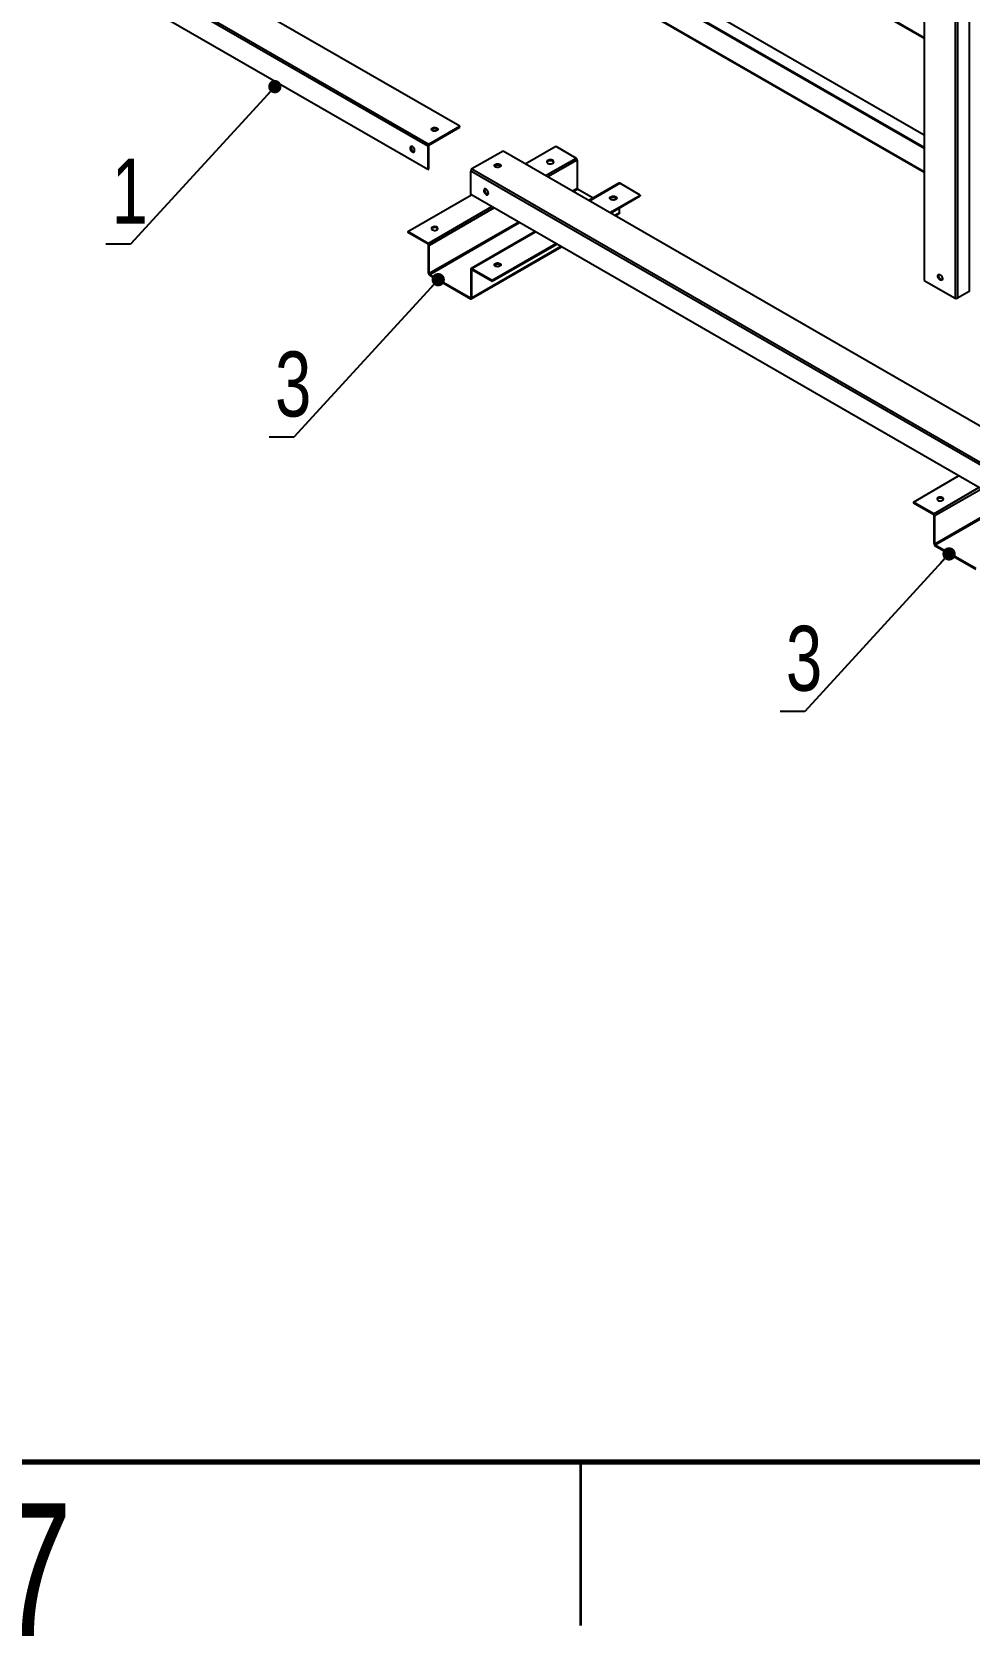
# Model space of a CAD drawing. Header units: millimetres. Extents: x 1982 to 4155, y 618 to 1642.
# Drawn here: x 2082.7 to 2135.5, y 617.9 to 708.3 of the extents above; entities that cross this region are included whole.
import ezdxf

# ---------------------------------------------------------------- set-up
doc = ezdxf.new("R2010")
doc.units = ezdxf.units.MM
doc.styles.add('SLDTEXTSTYLE0', font='TXT', dxfattribs={"width": 0.75})
doc.dimstyles.new('SLDDIMSTYLE0', dxfattribs={"dimscale": 1.5, "dimtxt": 2.116667, "dimasz": 1.5, "dimexe": 0, "dimexo": 0.0625, "dimgap": 0.529167, "dimtad": 1, "dimdec": 0, "dimlfac": 35, "dimrnd": 1e-09, "dimzin": 12, "dimdsep": 46, "dimtxsty": 'SLDTEXTSTYLE0', "dimcen": 0.09, "dimadec": 0, "dimazin": 3, "dimtfac": 1, "dimtdec": 0, "dimtofl": 0, "dimtmove": 0, "dimatfit": 3, "dimfxl": 1, "dimfrac": 2, "dimtolj": 1, "dimtzin": 12, "dimarcsym": 0})

msp = doc.modelspace()

# ---------------------------------------------------------------- linework, layer by layer
at = {"color": 7, "linetype": 'Continuous', "lineweight": 25}
for p, q in [((2135.49, 753.976), (2135.49, 693.68)), ((2134.702, 750.827), (2134.702, 693.304)), ((2134.838, 750.905), (2134.838, 693.304)), ((2132.952, 747.883), (2132.952, 694.314)), ((2106.803, 703.008), (2060.74, 729.6)), ((2104.984, 701.88), (2058.922, 728.472)), ((2058.989, 728.589), (2105.052, 701.998)), ((2104.984, 700.559), (2058.922, 727.15)), ((2132.952, 707.997), (2113.97, 718.955)), ((2132.952, 707.944), (2113.97, 718.902)), ((2107.409, 716.514), (2132.952, 701.769)), ((2107.454, 716.541), (2132.952, 701.821)), ((2109.227, 716.217), (2132.952, 702.521)), ((2107.409, 715.193), (2132.952, 700.447)), ((2107.429, 715.149), (2132.952, 700.415)), ((2105.052, 701.998), (2106.803, 703.008)), ((2105.052, 701.945), (2106.803, 702.956)), ((2106.803, 702.956), (2106.803, 703.008)), ((2105.03, 701.907), (2104.984, 701.88)), ((2104.984, 701.88), (2104.984, 700.559)), ((2105.03, 701.907), (2105.03, 700.585)), ((2105.052, 701.945), (2105.052, 701.998)), ((2110.481, 700.885), (2112.197, 701.876)), ((2112.197, 701.876), (2113.341, 701.215)), ((2109.227, 701.609), (2107.477, 700.598)), ((2163.775, 670.119), (2109.227, 701.609)), ((2111.625, 700.224), (2113.341, 701.215)), ((2113.409, 701.098), (2111.761, 700.146)), ((2113.409, 701.098), (2113.409, 699.505)), ((2104.984, 700.559), (2105.03, 700.585)), ((2161.957, 668.991), (2107.409, 700.481)), ((2107.409, 699.159), (2107.409, 700.481)), ((2107.477, 700.598), (2162.025, 669.108)), ((2103.863, 697.065), (2107.45, 699.135)), ((2161.957, 667.669), (2107.409, 699.159)), ((2113.409, 699.505), (2113.141, 699.35)), ((2113.185, 699.324), (2113.431, 699.466)), ((2114.312, 698.957), (2113.431, 699.466)), ((2115.762, 699.795), (2114.066, 698.815)), ((2114.094, 698.799), (2115.81, 699.79)), ((2115.238, 698.138), (2116.955, 699.129)), ((2115.284, 698.112), (2116.955, 699.077)), ((2116.955, 699.129), (2115.81, 699.79)), ((2116.955, 699.129), (2116.955, 699.077)), ((2105.008, 696.404), (2108.594, 698.475)), ((2108.73, 698.397), (2105.075, 696.287)), ((2115.788, 698.131), (2115.519, 697.976)), ((2115.788, 698.131), (2115.788, 698.403)), ((2110.11, 697.6), (2105.075, 694.694)), ((2105.098, 694.655), (2110.155, 697.574)), ((2115.548, 697.96), (2115.768, 698.087)), ((2105.008, 696.404), (2103.863, 697.065)), ((2103.863, 697.065), (2103.863, 697.012)), ((2105.008, 696.352), (2103.863, 697.012)), ((2105.008, 696.352), (2105.008, 696.404)), ((2105.03, 696.313), (2105.075, 696.287)), ((2105.03, 694.72), (2105.03, 696.313)), ((2111.035, 697.066), (2107.429, 694.984)), ((2107.477, 694.979), (2111.063, 697.05)), ((2108.621, 694.318), (2112.208, 696.389)), ((2108.621, 694.266), (2112.253, 696.363)), ((2105.075, 694.694), (2105.075, 696.287)), ((2107.434, 693.276), (2112.517, 696.21)), ((2112.489, 696.227), (2107.454, 693.32)), ((2105.075, 694.694), (2105.03, 694.72)), ((2105.098, 694.655), (2107.387, 693.334)), ((2105.098, 694.655), (2105.098, 694.602)), ((2105.098, 694.602), (2107.387, 693.281)), ((2107.454, 694.913), (2107.409, 694.94)), ((2107.409, 694.94), (2107.409, 693.347)), ((2107.454, 694.913), (2107.477, 694.926)), ((2107.454, 694.913), (2107.454, 693.32)), ((2107.477, 694.979), (2108.621, 694.318)), ((2107.477, 694.926), (2107.477, 694.979)), ((2107.477, 694.926), (2108.621, 694.266)), ((2108.621, 694.318), (2108.621, 694.266)), ((2132.952, 694.314), (2134.702, 693.304)), ((2135.49, 693.68), (2134.838, 693.304)), ((2107.409, 693.347), (2107.387, 693.334)), ((2107.387, 693.334), (2107.387, 693.281)), ((2107.409, 693.347), (2107.454, 693.32)), ((2132.349, 681.816), (2134.901, 683.288)), ((2133.494, 681.155), (2136.045, 682.628)), ((2136.181, 682.55), (2133.562, 681.038)), ((2133.494, 681.155), (2132.349, 681.816)), ((2132.349, 681.816), (2132.349, 681.763)), ((2133.494, 681.102), (2132.349, 681.763)), ((2133.494, 681.102), (2133.494, 681.155)), ((2133.516, 681.064), (2133.562, 681.038)), ((2133.516, 679.471), (2133.516, 681.064)), ((2137.561, 681.753), (2133.562, 679.444)), ((2133.562, 679.444), (2133.562, 681.038)), ((2133.584, 679.406), (2137.605, 681.727)), ((2133.562, 679.444), (2133.516, 679.471)), ((2133.584, 679.406), (2135.873, 678.084)), ((2133.584, 679.406), (2133.584, 679.353)), ((2133.584, 679.353), (2135.873, 678.032))]:
    msp.add_line(p, q, dxfattribs=at)
at = {"color": 7, "linetype": 'Continuous', "lineweight": 70}
msp.add_line((2481.562, 627.678), (1990.94, 627.678), dxfattribs=at)
at = {"color": 7, "linetype": 'Continuous', "lineweight": 35}
msp.add_line((2113.595, 627.678), (2113.595, 618.478), dxfattribs=at)
at = {"color": 7, "linetype": 'Continuous', "lineweight": 25, "flags": 128}
for points in [[(2105.507, 702.759), (2105.464, 702.74), (2105.412, 702.73), (2105.358, 702.729), (2105.306, 702.737), (2105.26, 702.754), (2105.224, 702.777), (2105.202, 702.806), (2105.196, 702.837), (2105.207, 702.868), (2105.232, 702.896), (2105.27, 702.918), (2105.318, 702.933), (2105.372, 702.938), (2105.426, 702.935), (2105.475, 702.922), (2105.516, 702.902), (2105.545, 702.875), (2105.559, 702.845), (2105.557, 702.814), (2105.539, 702.784), (2105.507, 702.759)], [(2105.202, 702.807), (2105.207, 702.816), (2105.232, 702.843), (2105.27, 702.865), (2105.318, 702.88), (2105.372, 702.886), (2105.426, 702.882), (2105.475, 702.87), (2105.516, 702.849), (2105.545, 702.823), (2105.555, 702.807)], [(2104.121, 701.556), (2104.159, 701.541), (2104.193, 701.54), (2104.221, 701.554), (2104.241, 701.581), (2104.249, 701.62), (2104.246, 701.665), (2104.232, 701.715), (2104.208, 701.763), (2104.177, 701.807), (2104.14, 701.841), (2104.102, 701.863), (2104.065, 701.871), (2104.033, 701.864), (2104.009, 701.844), (2103.995, 701.81), (2103.992, 701.768), (2104.001, 701.72), (2104.02, 701.67), (2104.048, 701.624), (2104.083, 701.585), (2104.121, 701.556)], [(2104.055, 701.871), (2104.055, 701.87), (2104.041, 701.837), (2104.038, 701.794), (2104.046, 701.746), (2104.066, 701.696), (2104.094, 701.65), (2104.128, 701.611), (2104.166, 701.582)], [(2104.166, 701.582), (2104.204, 701.567), (2104.232, 701.565)], [(2109.053, 700.712), (2109.009, 700.694), (2108.958, 700.683), (2108.904, 700.682), (2108.851, 700.69), (2108.805, 700.707), (2108.77, 700.731), (2108.748, 700.759), (2108.742, 700.79), (2108.752, 700.821), (2108.778, 700.849), (2108.816, 700.871), (2108.864, 700.886), (2108.917, 700.892), (2108.971, 700.888), (2109.021, 700.876), (2109.062, 700.855), (2109.091, 700.829), (2109.105, 700.798), (2109.103, 700.767), (2109.085, 700.737), (2109.053, 700.712)], [(2108.748, 700.76), (2108.752, 700.769), (2108.778, 700.796), (2108.816, 700.819), (2108.864, 700.833), (2108.917, 700.839), (2108.971, 700.836), (2109.021, 700.823), (2109.062, 700.803), (2109.091, 700.776), (2109.1, 700.76)], [(2112.033, 700.921), (2112.066, 700.947), (2112.086, 700.977), (2112.09, 701.009), (2112.078, 701.041), (2112.051, 701.069), (2112.012, 701.092), (2111.962, 701.107), (2111.908, 701.114), (2111.852, 701.112), (2111.8, 701.101), (2111.755, 701.081), (2111.722, 701.055), (2111.702, 701.025), (2111.698, 700.993), (2111.71, 700.962), (2111.737, 700.933), (2111.776, 700.91), (2111.825, 700.895), (2111.88, 700.888), (2111.936, 700.89), (2111.988, 700.902), (2112.033, 700.921)], [(2112.085, 700.975), (2112.078, 700.988), (2112.051, 701.017), (2112.012, 701.039), (2111.962, 701.055), (2111.908, 701.062), (2111.852, 701.059), (2111.8, 701.048), (2111.755, 701.029), (2111.722, 701.003), (2111.703, 700.975)], [(2108.273, 699.159), (2108.31, 699.144), (2108.345, 699.143), (2108.373, 699.157), (2108.392, 699.185), (2108.401, 699.223), (2108.398, 699.269), (2108.384, 699.318), (2108.36, 699.367), (2108.328, 699.41), (2108.292, 699.444), (2108.253, 699.466), (2108.217, 699.474), (2108.185, 699.468), (2108.161, 699.447), (2108.147, 699.414), (2108.144, 699.371), (2108.153, 699.323), (2108.172, 699.273), (2108.2, 699.227), (2108.235, 699.188), (2108.273, 699.159)], [(2108.207, 699.474), (2108.206, 699.473), (2108.192, 699.44), (2108.19, 699.397), (2108.198, 699.349), (2108.217, 699.3), (2108.245, 699.253), (2108.28, 699.214), (2108.318, 699.186)], [(2108.318, 699.186), (2108.356, 699.17), (2108.383, 699.168)], [(2115.302, 699.034), (2115.346, 699.053), (2115.398, 699.064), (2115.453, 699.066), (2115.507, 699.059), (2115.556, 699.044), (2115.595, 699.021), (2115.622, 698.993), (2115.633, 698.962), (2115.629, 698.93), (2115.61, 698.901), (2115.577, 698.875), (2115.533, 698.856), (2115.481, 698.845), (2115.426, 698.842), (2115.372, 698.849), (2115.323, 698.864), (2115.284, 698.887), (2115.258, 698.915), (2115.246, 698.946), (2115.25, 698.978), (2115.269, 699.008), (2115.302, 699.034)], [(2115.302, 698.981), (2115.346, 699), (2115.398, 699.011), (2115.453, 699.014), (2115.507, 699.007), (2115.556, 698.992), (2115.595, 698.969), (2115.622, 698.941), (2115.628, 698.928)], [(2115.251, 698.928), (2115.269, 698.956), (2115.302, 698.981)], [(2115.788, 698.131), (2115.787, 698.117), (2115.783, 698.104), (2115.777, 698.094), (2115.768, 698.087), (2115.768, 698.087)], [(2105.507, 697.165), (2105.539, 697.191), (2105.557, 697.22), (2105.559, 697.252), (2105.545, 697.282), (2105.516, 697.308), (2105.475, 697.329), (2105.426, 697.341), (2105.372, 697.345), (2105.318, 697.339), (2105.27, 697.324), (2105.232, 697.302), (2105.207, 697.275), (2105.196, 697.244), (2105.202, 697.213), (2105.224, 697.184), (2105.26, 697.16), (2105.306, 697.143), (2105.358, 697.135), (2105.412, 697.136), (2105.464, 697.147), (2105.507, 697.165)], [(2105.555, 697.214), (2105.545, 697.229), (2105.516, 697.256), (2105.475, 697.276), (2105.426, 697.289), (2105.372, 697.292), (2105.318, 697.287), (2105.27, 697.272), (2105.232, 697.25), (2105.207, 697.222), (2105.202, 697.214)], [(2108.795, 695.267), (2108.839, 695.286), (2108.89, 695.296), (2108.944, 695.297), (2108.997, 695.289), (2109.043, 695.273), (2109.078, 695.249), (2109.1, 695.22), (2109.106, 695.189), (2109.096, 695.158), (2109.071, 695.131), (2109.032, 695.108), (2108.984, 695.094), (2108.931, 695.088), (2108.877, 695.091), (2108.827, 695.104), (2108.786, 695.124), (2108.757, 695.151), (2108.743, 695.181), (2108.745, 695.213), (2108.763, 695.242), (2108.795, 695.267)], [(2108.748, 695.167), (2108.763, 695.19), (2108.795, 695.215)], [(2108.795, 695.215), (2108.839, 695.233), (2108.89, 695.244), (2108.944, 695.245), (2108.997, 695.237), (2109.043, 695.22), (2109.078, 695.196), (2109.1, 695.168), (2109.1, 695.167)], [(2133.861, 694.638), (2133.899, 694.609), (2133.933, 694.57), (2133.962, 694.524), (2133.981, 694.474), (2133.989, 694.426), (2133.986, 694.384), (2133.972, 694.35), (2133.948, 694.33), (2133.917, 694.323), (2133.88, 694.331), (2133.842, 694.353), (2133.805, 694.387), (2133.773, 694.431), (2133.749, 694.479), (2133.735, 694.529), (2133.732, 694.574), (2133.741, 694.613), (2133.76, 694.64), (2133.788, 694.654), (2133.823, 694.653), (2133.861, 694.638)], [(2133.778, 694.59), (2133.783, 694.63), (2133.795, 694.655)], [(2133.972, 694.35), (2133.971, 694.349), (2133.935, 694.354), (2133.897, 694.373), (2133.859, 694.404), (2133.826, 694.445), (2133.8, 694.493), (2133.783, 694.543), (2133.778, 694.59)], [(2133.994, 681.916), (2134.026, 681.941), (2134.044, 681.971), (2134.046, 682.002), (2134.032, 682.033), (2134.003, 682.059), (2133.962, 682.08), (2133.912, 682.092), (2133.858, 682.096), (2133.805, 682.09), (2133.757, 682.075), (2133.718, 682.053), (2133.693, 682.025), (2133.683, 681.994), (2133.689, 681.963), (2133.711, 681.935), (2133.746, 681.911), (2133.792, 681.894), (2133.844, 681.886), (2133.899, 681.887), (2133.95, 681.898), (2133.994, 681.916)], [(2134.041, 681.964), (2134.032, 681.98), (2134.003, 682.007), (2133.962, 682.027), (2133.912, 682.04), (2133.858, 682.043), (2133.805, 682.037), (2133.757, 682.023), (2133.718, 682), (2133.693, 681.973), (2133.688, 681.964)]]:
    msp.add_lwpolyline(points, dxfattribs=at)
at = {"color": 7, "linetype": 'Continuous', "lineweight": 25}
for centre, radius, start, end in [((2105.132, 701.874), 0.147, 122.60475, 177.39569), ((2105.078, 701.904), 0.0485, 122.6006, 177.3994), ((2113.262, 701.091), 0.147, 2.60669, 57.39507), ((2107.556, 700.474), 0.147, 122.60475, 177.39569), ((2113.458, 699.507), 0.0485, 182.59678, 237.39787), ((2115.782, 699.751), 0.0482, 54.37117, 114.31721), ((2104.928, 696.28), 0.147, 2.60669, 57.39507), ((2104.981, 696.311), 0.0485, 2.61077, 57.38923), ((2105.177, 694.727), 0.147, 182.60386, 237.39614), ((2105.124, 694.696), 0.0485, 182.59678, 237.39787), ((2107.45, 694.946), 0.0419, 50.79527, 189.2102), ((2107.468, 694.916), 0.0138, 50.80782, 189.20293), ((2135.512, 693.637), 0.0485, 62.60258, 117.39206), ((2107.395, 693.344), 0.0138, 230.79185, 9.23496), ((2107.413, 693.314), 0.0419, 230.79315, 9.2176), ((2134.77, 693.434), 0.147, 242.60806, 297.39194), ((2133.415, 681.031), 0.147, 2.60399, 57.39601), ((2133.468, 681.062), 0.0485, 2.59947, 57.40053), ((2133.663, 679.477), 0.147, 182.60514, 237.39486), ((2133.61, 679.447), 0.0485, 182.61262, 237.38203)]:
    msp.add_arc(centre, radius, start, end, dxfattribs=at)

# ---------------------------------------------------------------- texts
at = {"style": 'SLDTEXTSTYLE0', "width": 0.75}
for s, p in [('1', (2087.178, 697.522)), ('3', (2096.384, 686.64)), ('3', (2125.169, 671.176))]:
    msp.add_text(s, height=3.665, dxfattribs=at).set_placement(p)
at = {"color": 7, "linetype": 'Continuous', "lineweight": 0, "insert": (2082.856, 625.364), "char_height": 7.477, "attachment_point": 2, "style": 'SLDTEXTSTYLE0'}
msp.add_mtext('7', dxfattribs=at)

# ---------------------------------------------------------------- leaders
for points in [[(2096.371, 705.237), (2088.243, 696.35), (2086.845, 696.35)], [(2105.577, 694.355), (2097.45, 685.468), (2096.051, 685.468)], [(2134.362, 678.892), (2126.234, 670.004), (2124.835, 670.004)]]:
    msp.add_leader(points, dimstyle='SLDDIMSTYLE0', override={"dimasz": 0.5, "dimldrblk": 'DOT'})

doc.saveas('drawing.dxf')
